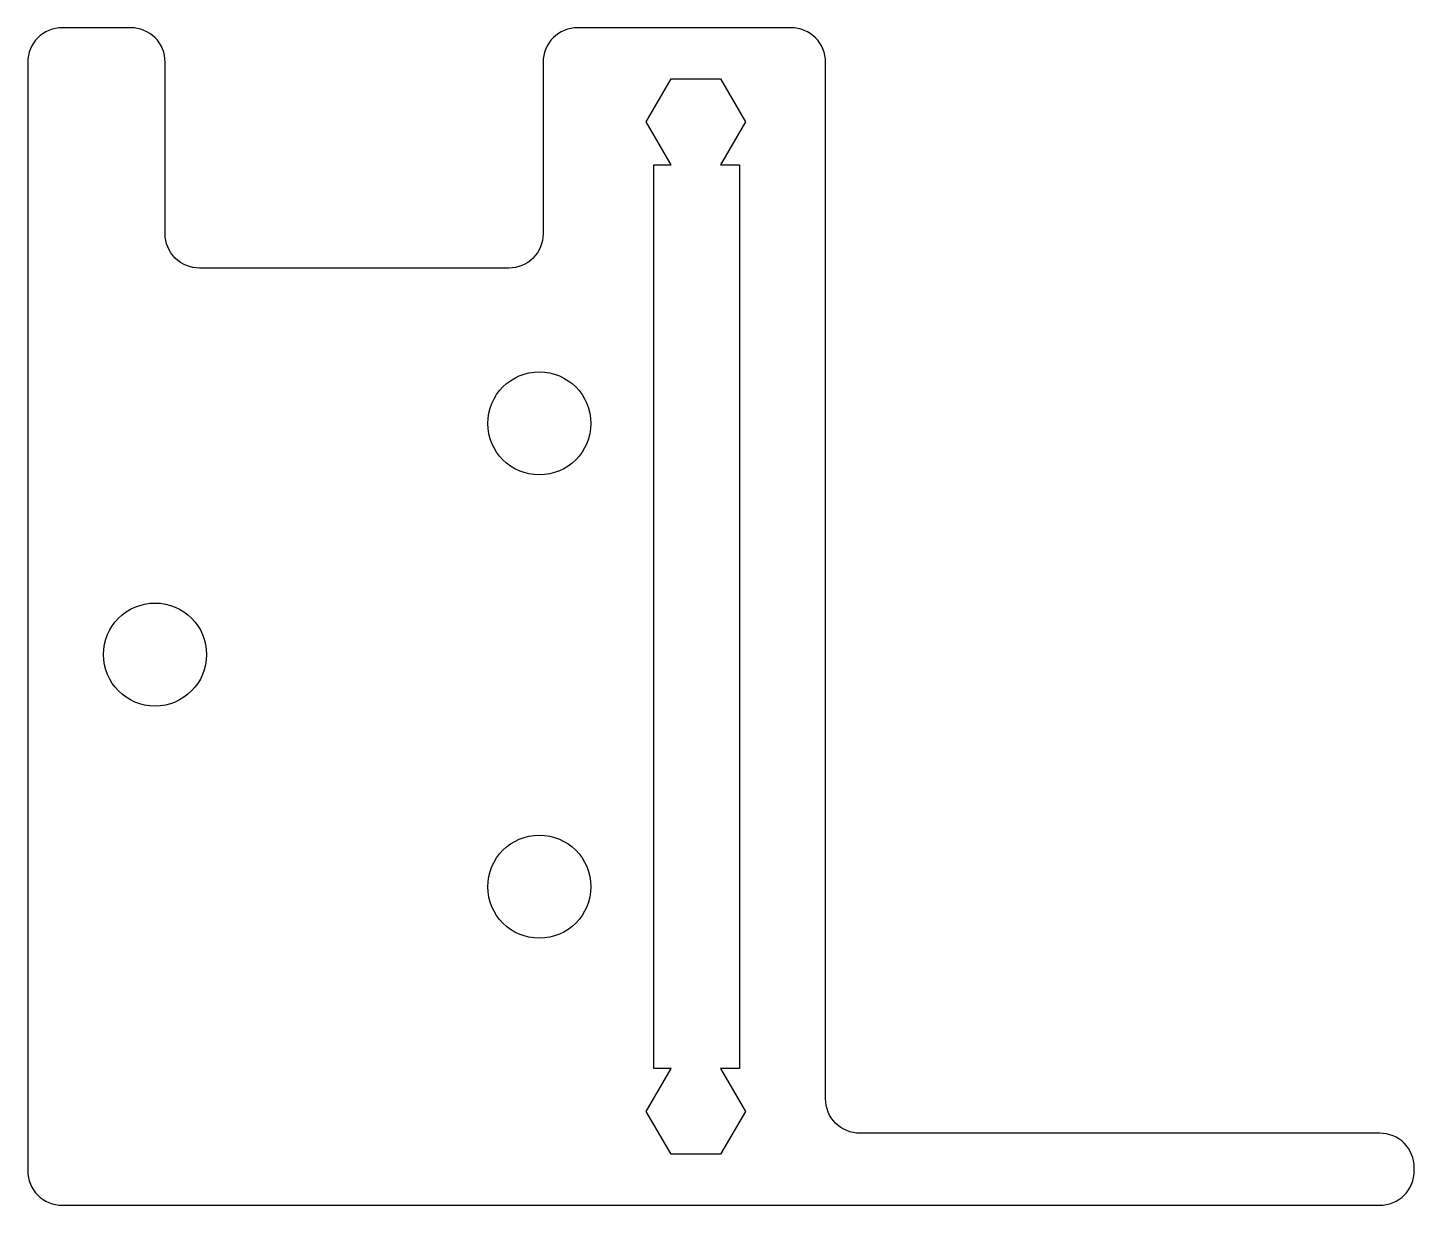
# Model space of a CAD drawing. Header units: millimetres. Extents: x -120.4 to -39.7, y 0 to 68.6.
import ezdxf

# ---------------------------------------------------------------- set-up
doc = ezdxf.new("R2010")
doc.units = ezdxf.units.MM

msp = doc.modelspace()

# ---------------------------------------------------------------- linework, layer by layer
msp.add_lwpolyline([(-39.73, 2.197, 0.414214), (-41.73, 4.197), (-72, 4.197, -0.414214), (-74, 6.197), (-74, 66.57, 0.414214), (-76, 68.57), (-88.44, 68.57, 0.414214), (-90.44, 66.57), (-90.44, 56.57, -0.414214), (-92.44, 54.57), (-110.44, 54.57, -0.414214), (-112.44, 56.57), (-112.44, 66.57, 0.414214), (-114.44, 68.57), (-118.44, 68.57, 0.414214), (-120.44, 66.57), (-120.44, 2, 0.414214), (-118.44, 0), (-41.73, 0, 0.414214), (-39.73, 2)], format="xyb", close=True)
msp.add_lwpolyline([(-82.993, 7.97), (-84, 7.97), (-84, 60.59), (-82.993, 60.59), (-84.437, 63.09), (-82.993, 65.59), (-80.107, 65.59), (-78.663, 63.09), (-80.107, 60.59), (-79, 60.59), (-79, 7.97), (-80.107, 7.97), (-78.663, 5.47), (-80.107, 2.97), (-82.993, 2.97), (-84.437, 5.47)], close=True)
for centre in [(-90.66, 45.53), (-113.03, 32.07), (-90.66, 18.55)]:
    msp.add_circle(centre, 3)

doc.saveas('drawing.dxf')
